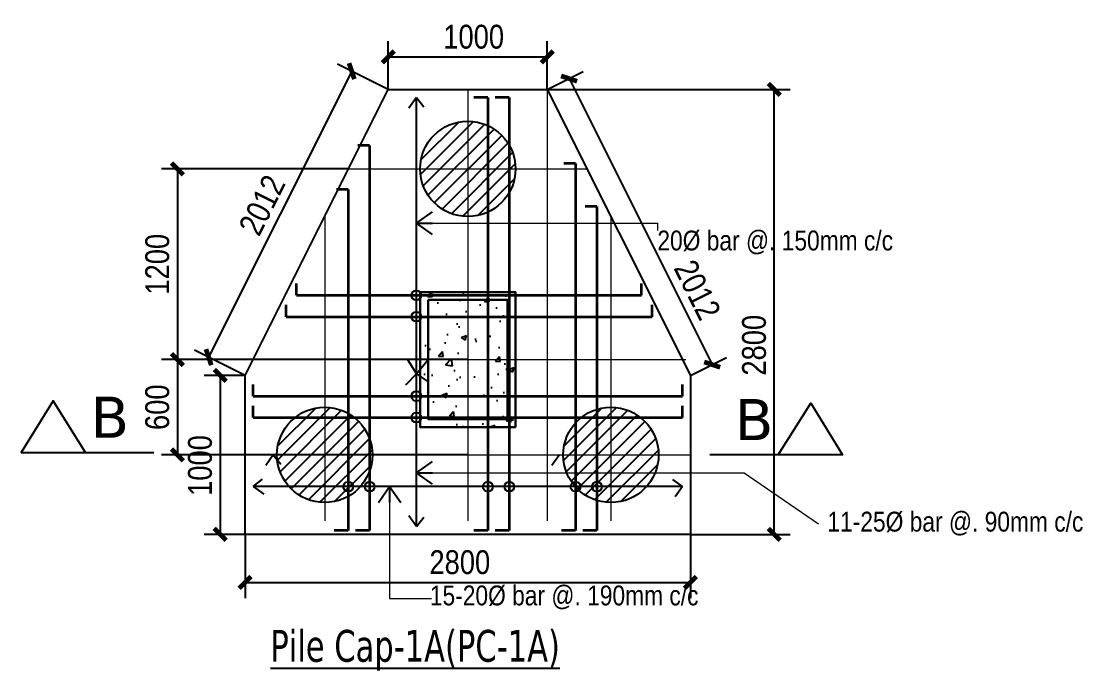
# Model space of a CAD drawing. Header units: millimetres. Extents: x 6239764 to 13047540, y 367704 to 979893.
# Drawn here: x 6266777 to 6273453, y 469431 to 473519 of the extents above; entities that cross this region are included whole.
import ezdxf

# ---------------------------------------------------------------- set-up
doc = ezdxf.new("R2010")
doc.units = ezdxf.units.MM
doc.header["$LTSCALE"] = 300
doc.linetypes.add('CENTER', pattern=[2, 1.25, -0.25, 0.25, -0.25])
doc.linetypes.add('DASHDOTX2', pattern=[2, 1, -0.5, 0, -0.5])
for name, color, linetype, lineweight in [('C.Line', 8, 'DASHDOTX2', 13), ('LINE-3', 7, 'Continuous', 15), ('ROD', 10, 'Continuous', 35)]:
    doc.layers.add(name, color=color, linetype=linetype, lineweight=lineweight)
doc.layers.add('COLUMN', color=9, linetype='Continuous')
doc.layers.add('DIM', color=4, linetype='Continuous')
doc.styles.add('AFTXT', font='')
doc.styles.add('NARROW', font='ARIALN.TTF')
doc.styles.add('ROMANS', font='ROMANS.SHX', dxfattribs={"width": 0.8})
doc.styles.get("Standard").update_dxf_attribs({"font": 'txt8.shx', "width": 0.7, "bigfont": 'hztxt_ii.shx'})
doc.styles.add('ver', font='verdana.ttf')
doc.styles.get('AFTXT').set_extended_font_data('Romans.shx')
doc.dimstyles.new('DIM', dxfattribs={"dimtxt": 7, "dimasz": 3, "dimexe": 3, "dimexo": 3, "dimgap": 0.09, "dimtad": 0, "dimdec": 1, "dimzin": 0, "dimdsep": 46, "dimlunit": 4, "dimtxsty": 'ROMANS', "dimblk": 'ARCHTICK', "dimcen": 0.09, "dimdle": 1, "dimse1": 1, "dimse2": 1, "dimclrd": 7, "dimclre": 7, "dimclrt": 5, "dimazin": 0, "dimtfac": 1, "dimtdec": 1, "dimtofl": 0, "dimtmove": 0, "dimatfit": 3, "dimldrblk": 'OPEN90', "dimfxl": 1, "dimfrac": 2, "dimtolj": 1, "dimtzin": 0, "dimlwd": -1, "dimlwe": -1, "dimarcsym": 0})
doc.dimstyles.new('IED-2', dxfattribs={"dimscale": 50, "dimtxt": 3, "dimasz": 0.5, "dimexe": 2, "dimexo": 0, "dimgap": 2.5, "dimtad": 1, "dimdec": 0, "dimzin": 0, "dimdsep": 46, "dimtxsty": 'AFTXT', "dimblk": '_DOT7', "dimcen": 0.09, "dimclre": 7, "dimclrt": 3, "dimadec": 0, "dimazin": 0, "dimtfac": 1, "dimtdec": 0, "dimtix": 1, "dimtmove": 0, "dimatfit": 3, "dimldrblk": '_DOT7', "dimfxl": 1, "dimtolj": 1, "dimtzin": 0, "dimarcsym": 0})

# ---------------------------------------------------------------- blocks, each defined once
blk = doc.blocks.new('_ArchTick')
at = {"color": 0, "linetype": 'ByBlock', "const_width": 0.4}
blk.add_lwpolyline([(-0.5, -0.5), (0.5, 0.5)], dxfattribs=at)
blk = doc.blocks.new('*D597')
at = {"color": 7, "lineweight": -2, "transparency": 16777216}
for p, q in [((6269085.3, 473089.6), (6269085.3, 473393.9)), ((6270085.3, 473089.6), (6270085.3, 473393.9))]:
    blk.add_line(p, q, dxfattribs=at)
at = {"color": 0, "lineweight": -2, "transparency": 16777216}
blk.add_line((6269085.3, 473293.9), (6270085.3, 473293.9), dxfattribs=at)
at = {"layer": 'Defpoints', "color": 0, "transparency": 16777216}
for p in [(6270085.3, 473293.9), (6269085.3, 473089.6, 3), (6270085.3, 473089.6, 3)]:
    blk.add_point(p, dxfattribs=at)
at = {"color": 0, "lineweight": -2, "transparency": 16777216, "xscale": 75, "yscale": 75, "zscale": 75, "rotation": 180}
blk.add_blockref('_ArchTick', (6269085.3, 473293.9), dxfattribs=at)
at = {"color": 0, "lineweight": -2, "transparency": 16777216, "xscale": 75, "yscale": 75, "zscale": 75}
blk.add_blockref('_ArchTick', (6270085.3, 473293.9), dxfattribs=at)
at = {"color": 3, "transparency": 16777216, "insert": (6269622.3, 473420.4), "char_height": 150, "attachment_point": 5, "style": 'NARROW'}
blk.add_mtext('\\A1;1000', dxfattribs=at)
blk = doc.blocks.new('_DOT7')
at = {"color": 7, "linetype": 'Continuous'}
blk.add_line((-0.5, 0), (-1, 0), dxfattribs=at)
at = {"color": 7, "linetype": 'Continuous', "const_width": 0.5}
blk.add_lwpolyline([(-0.25, 0, 1), (0.25, 0, 1), (-0.25, 0, 1)], format="xyb", dxfattribs=at)
blk = doc.blocks.new('*D598')
at = {"color": 7, "lineweight": -2, "transparency": 16777216}
for p, q in [((6270085.3, 473089.6), (6270311.7, 473202.7)), ((6270985.3, 471289.6), (6271211.7, 471402.7))]:
    blk.add_line(p, q, dxfattribs=at)
at = {"color": 0, "lineweight": -2, "transparency": 16777216}
blk.add_line((6270222.2, 473158), (6271122.2, 471358), dxfattribs=at)
at = {"layer": 'Defpoints', "color": 0, "transparency": 16777216}
for p in [(6270085.3, 473089.6, 3), (6271122.2, 471358), (6270985.3, 471289.6, 3)]:
    blk.add_point(p, dxfattribs=at)
at = {"color": 0, "lineweight": -2, "transparency": 16777216, "xscale": 75, "yscale": 75, "zscale": 75}
for p, rotation in [((6270222.2, 473158), 116.5650512800044), ((6271122.2, 471358), 296.5650512800044)]:
    blk.add_blockref('_ArchTick', p, dxfattribs=dict(at, rotation=rotation))
at = {"color": 3, "transparency": 16777216, "insert": (6271028.9, 471827.7), "char_height": 150, "attachment_point": 5, "rotation": 296.56505, "style": 'NARROW'}
blk.add_mtext('\\A1;2012', dxfattribs=at)
blk = doc.blocks.new('*D599')
at = {"color": 7, "lineweight": -2, "transparency": 16777216}
for p, q in [((6268185.3, 471289.6), (6267928.4, 471289.6)), ((6268185.3, 470289.6), (6267928.4, 470289.6))]:
    blk.add_line(p, q, dxfattribs=at)
at = {"color": 0, "lineweight": -2, "transparency": 16777216}
blk.add_line((6268028.4, 471289.6), (6268028.4, 470289.6), dxfattribs=at)
at = {"layer": 'Defpoints', "color": 0, "transparency": 16777216}
for p in [(6268185.3, 471289.6, 0), (6268028.4, 470289.6), (6268185.3, 470289.6, 3)]:
    blk.add_point(p, dxfattribs=at)
at = {"color": 0, "lineweight": -2, "transparency": 16777216, "xscale": 75, "yscale": 75, "zscale": 75}
for p, rotation in [((6268028.4, 471289.6), 90), ((6268028.4, 470289.6), 270)]:
    blk.add_blockref('_ArchTick', p, dxfattribs=dict(at, rotation=rotation))
at = {"color": 3, "transparency": 16777216, "insert": (6267901.8, 470722.9), "char_height": 150, "attachment_point": 5, "rotation": 90, "style": 'NARROW'}
blk.add_mtext('\\A1;1000', dxfattribs=at)
blk = doc.blocks.new('*D600')
at = {"color": 7, "lineweight": -2, "transparency": 16777216}
for p, q in [((6268185.3, 470289.6), (6268185.3, 469887)), ((6270985.3, 470289.6), (6270985.3, 469887))]:
    blk.add_line(p, q, dxfattribs=at)
at = {"color": 0, "lineweight": -2, "transparency": 16777216}
blk.add_line((6268185.3, 469987), (6270985.3, 469987), dxfattribs=at)
at = {"layer": 'Defpoints', "color": 0, "transparency": 16777216}
for p in [(6268185.3, 470289.6), (6270985.3, 470289.6), (6270985.3, 469987)]:
    blk.add_point(p, dxfattribs=at)
at = {"color": 0, "lineweight": -2, "transparency": 16777216, "xscale": 75, "yscale": 75, "zscale": 75, "rotation": 180}
blk.add_blockref('_ArchTick', (6268185.3, 469987), dxfattribs=at)
at = {"color": 0, "lineweight": -2, "transparency": 16777216, "xscale": 75, "yscale": 75, "zscale": 75}
blk.add_blockref('_ArchTick', (6270985.3, 469987), dxfattribs=at)
at = {"color": 3, "transparency": 16777216, "insert": (6269535.1, 470113.6), "char_height": 150, "attachment_point": 5, "style": 'NARROW'}
blk.add_mtext('\\A1;2800', dxfattribs=at)
blk = doc.blocks.new('*D601')
at = {"color": 7, "lineweight": -2, "transparency": 16777216}
for p, q in [((6270085.3, 473089.6), (6271612.6, 473089.6)), ((6270985.3, 470289.6), (6271612.6, 470289.6))]:
    blk.add_line(p, q, dxfattribs=at)
at = {"color": 0, "lineweight": -2, "transparency": 16777216}
blk.add_line((6271512.6, 470289.6), (6271512.6, 473089.6), dxfattribs=at)
at = {"layer": 'Defpoints', "color": 0, "transparency": 16777216}
for p in [(6270085.3, 473089.6, 3), (6271512.6, 473089.6), (6270985.3, 470289.6, 3)]:
    blk.add_point(p, dxfattribs=at)
at = {"color": 0, "lineweight": -2, "transparency": 16777216, "xscale": 75, "yscale": 75, "zscale": 75}
for p, rotation in [((6271512.6, 473089.6), 90), ((6271512.6, 470289.6), 270)]:
    blk.add_blockref('_ArchTick', p, dxfattribs=dict(at, rotation=rotation))
at = {"color": 3, "transparency": 16777216, "insert": (6271386, 471479.7), "char_height": 150, "attachment_point": 5, "rotation": 90, "style": 'NARROW'}
blk.add_mtext('\\A1;2800', dxfattribs=at)
blk = doc.blocks.new('*D606')
at = {"color": 7, "lineweight": -2, "transparency": 16777216}
for p, q in [((6269085.3, 473089.6), (6268765.9, 473249.3)), ((6268185.3, 471289.6), (6267865.9, 471449.3))]:
    blk.add_line(p, q, dxfattribs=at)
at = {"color": 0, "lineweight": -2, "transparency": 16777216}
blk.add_line((6268855.3, 473204.6), (6267955.3, 471404.6), dxfattribs=at)
at = {"layer": 'Defpoints', "color": 0, "transparency": 16777216}
for p in [(6269085.3, 473089.6, 3), (6267955.3, 471404.6), (6268185.3, 471289.6)]:
    blk.add_point(p, dxfattribs=at)
at = {"color": 0, "lineweight": -2, "transparency": 16777216, "xscale": 75, "yscale": 75, "zscale": 75}
for p, rotation in [((6268855.3, 473204.6), 63.43494894285276), ((6267955.3, 471404.6), 243.4349489428528)]:
    blk.add_blockref('_ArchTick', p, dxfattribs=dict(at, rotation=rotation))
at = {"color": 3, "transparency": 16777216, "insert": (6268292.1, 472361.2), "char_height": 150, "attachment_point": 5, "rotation": 63.43495, "style": 'NARROW'}
blk.add_mtext('\\A1;2012', dxfattribs=at)
blk = doc.blocks.new('*D607')
at = {"color": 7, "lineweight": -2, "transparency": 16777216}
for p, q in [((6268835.3, 472589.6), (6267659.7, 472589.6)), ((6269571.4, 471389.6), (6267659.7, 471389.6))]:
    blk.add_line(p, q, dxfattribs=at)
at = {"color": 0, "lineweight": -2, "transparency": 16777216}
blk.add_line((6267759.7, 472589.6), (6267759.7, 471389.6), dxfattribs=at)
at = {"layer": 'Defpoints', "color": 0, "transparency": 16777216}
for p in [(6268835.3, 472589.6, 0), (6267759.7, 471389.6), (6269571.4, 471389.6, 0)]:
    blk.add_point(p, dxfattribs=at)
at = {"color": 0, "lineweight": -2, "transparency": 16777216, "xscale": 75, "yscale": 75, "zscale": 75}
for p, rotation in [((6267759.7, 472589.6), 90), ((6267759.7, 471389.6), 270)]:
    blk.add_blockref('_ArchTick', p, dxfattribs=dict(at, rotation=rotation))
at = {"color": 3, "transparency": 16777216, "insert": (6267633.1, 471989.6), "char_height": 150, "attachment_point": 5, "rotation": 90, "style": 'NARROW'}
blk.add_mtext('\\A1;1200', dxfattribs=at)
blk = doc.blocks.new('*D608')
at = {"color": 7, "lineweight": -2, "transparency": 16777216}
for p, q in [((6269585.3, 471389.6), (6267659.7, 471389.6)), ((6269585.3, 470789.6), (6267659.7, 470789.6))]:
    blk.add_line(p, q, dxfattribs=at)
at = {"color": 0, "lineweight": -2, "transparency": 16777216}
blk.add_line((6267759.7, 471389.6), (6267759.7, 470789.6), dxfattribs=at)
at = {"layer": 'Defpoints', "color": 0, "transparency": 16777216}
for p in [(6269585.3, 471389.6, 0), (6267759.7, 470789.6), (6269585.3, 470789.6, 0)]:
    blk.add_point(p, dxfattribs=at)
at = {"color": 0, "lineweight": -2, "transparency": 16777216, "xscale": 75, "yscale": 75, "zscale": 75}
for p, rotation in [((6267759.7, 471389.6), 90), ((6267759.7, 470789.6), 270)]:
    blk.add_blockref('_ArchTick', p, dxfattribs=dict(at, rotation=rotation))
at = {"color": 3, "transparency": 16777216, "insert": (6267633.1, 471089.6), "char_height": 150, "attachment_point": 5, "rotation": 90, "style": 'NARROW'}
blk.add_mtext('\\A1;600', dxfattribs=at)

msp = doc.modelspace()

# ---------------------------------------------------------------- hatches: boundary and pattern name
at = {"lineweight": 25}
h = msp.add_hatch(dxfattribs=at)
h.set_pattern_fill('ANSI31', color=9, scale=500)
h.set_pattern_definition([(45, (6092891.714, 781764.29), (-44.194174, 44.194174), [])])
edge = h.paths.add_edge_path()
edge.add_arc((6269585.3, 472589.6), 300, 0, 360)
h = msp.add_hatch(dxfattribs=at)
h.set_pattern_fill('AR-CONC', color=9, scale=50)
h.set_pattern_definition([(50, (6092891.7, 781764.3), (358.6301, -31.37607), [37.5, -412.5]), (355, (6092891.7, 781764.3), (-69.37567, 376.09607), [30, -330]), (100.45144, (6092921.6, 781761.68), (289.25442, 344.72), [31.8701, -350.57106]), (46.1842, (6092891.7, 781864.3), (533.62067, -82.75964), [56.25, -618.75]), (96.63564, (6092936.2, 781857.4), (467.331, 487.0593), [47.8052, -525.8569]), (351.18416, (6092891.7, 781864.3), (467.331, 487.0593), [45, -495]), (21, (6092941.7, 781839.3), (298.45353, -201.30945), [37.5, -412.5]), (326, (6092941.7, 781839.3), (121.65767, 362.57502), [30, -330]), (71.45144, (6092966.6, 781822.5), (420.1112, 161.26558), [31.8701, -350.57106]), (37.5, (6092891.71, 781764.29), (6.079928, 166.446927), [0, -326, 0, -335, 0, -331.25]), (7.5, (6092891.71, 781764.3), (131.53477, 197.20586), [0, -191, 0, -318.5, 0, -126.25]), (327.5, (6092780.21, 781764.29), (266.91122, -11.277436), [0, -125, 0, -390, 0, -517.5]), (317.5, (6092730.21, 781764.3), (291.59308, 50.05249), [0, -162.5, 0, -259, 0, -367.5])])
h.paths.add_polyline_path([(6269285.3, 471814.6), (6269885.3, 471814.6), (6269885.3, 470964.6), (6269285.3, 470964.6)])
h = msp.add_hatch(dxfattribs=at)
h.set_pattern_fill('ANSI31', color=9, scale=500)
h.set_pattern_definition([(45, (6091991.714, 779964.29), (-44.194174, 44.194174), [])])
edge = h.paths.add_edge_path()
edge.add_arc((6268685.3, 470789.6), 300, 0, 360)
h = msp.add_hatch(dxfattribs=at)
h.set_pattern_fill('ANSI31', color=9, scale=500)
h.set_pattern_definition([(45, (6093791.714, 779964.29), (-44.194174, 44.194174), [])])
edge = h.paths.add_edge_path()
edge.add_arc((6270485.3, 470789.6), 300, 0, 360)

# ---------------------------------------------------------------- linework, layer by layer
for p, q in [((6269205.5, 471389.6, 22.6), (6269261.7, 471299.8, 24.6)), ((6269261.7, 471299.8, 24.6), (6269335.3, 471389.6, 22.6)), ((6269261.7, 471299.8, 24.6), (6269192.7, 471227.6, 22.6)), ((6269261.7, 471299.8, 24.6), (6269335.3, 471248.8, 22.6)), ((6270935.3, 470589.8, 22.6), (6270873.7, 470634.8, 22.6)), ((6270935.3, 470589.8, 22.6), (6270882.4, 470589.8, 22.6)), ((6270935.3, 470589.8, 22.6), (6270889.1, 470526.7, 22.6))]:
    msp.add_line(p, q, dxfattribs=at)
at = {"color": 5, "lineweight": 25, "elevation": 25.7}
msp.add_lwpolyline([(6269085.3, 473089.6), (6270085.3, 473089.6), (6270985.3, 471289.6), (6270985.3, 470289.6), (6268185.3, 470289.6), (6268185.3, 471289.6), (6269085.3, 473089.6)], dxfattribs=at)
at = {"lineweight": 25}
for centre in [(6269585.3, 472589.6, 22.6), (6268685.3, 470789.6, 22.6), (6270485.3, 470789.6, 22.6)]:
    msp.add_circle(centre, 300, dxfattribs=at)
at = {"layer": 'C.Line', "color": 3, "linetype": 'CENTER', "lineweight": 18, "ltscale": 15}
for p, q in [((6269585.3, 473089.6, 25.7), (6269585.3, 470374.3, 25.7)), ((6270085.3, 473089.6, 25.7), (6270085.3, 470374.3, 25.7)), ((6268835.3, 472589.6, 22.6), (6270335.3, 472589.6, 22.6)), ((6268685.3, 472289.6, 25.7), (6268685.3, 470374.3, 25.7)), ((6270485.3, 472289.6, 25.7), (6270485.3, 470374.3, 25.7)), ((6268185.3, 471389.6, 22.6), (6270957.5, 471389.6, 22.6)), ((6268185.3, 470789.6, 22.6), (6270985.3, 470789.6, 22.6))]:
    msp.add_line(p, q, dxfattribs=at)
at = {"layer": 'COLUMN', "lineweight": 30, "elevation": 22.6}
for points in [[(6269285.3, 471814.6), (6269885.3, 471814.6), (6269885.3, 470964.6), (6269285.3, 470964.6)], [(6269335.3, 471764.6), (6269835.3, 471764.6), (6269835.3, 471014.6), (6269335.3, 471014.6)]]:
    msp.add_lwpolyline(points, close=True, dxfattribs=at)
at = {"layer": 'DIM'}
for p, q in [((6269261.7, 473039.6, 22.6), (6269214.5, 472972.7, 22.6)), ((6269261.7, 470339.6, 25.7), (6269261.7, 473039.6, 22.6)), ((6269261.7, 473039.6, 22.6), (6269308.8, 472980.9, 22.6)), ((6268361.7, 470789.1, 22.6), (6268314.5, 470722.2, 22.6)), ((6268361.7, 470789.1, 22.6), (6268408.8, 470730.4, 22.6)), ((6270161.7, 470789.1, 22.6), (6270114.5, 470722.2, 22.6)), ((6268235.3, 470589.8, 25.7), (6268294, 470636.8, 25.7)), ((6270935.3, 470589.8, 22.6), (6268235.3, 470589.8, 22.6)), ((6268235.3, 470589.8, 25.7), (6268302.2, 470542.6, 25.7)), ((6269261.7, 470339.6, 25.7), (6269214.5, 470406.5, 25.7)), ((6269261.7, 470339.6, 25.7), (6269308.8, 470398.3, 25.7))]:
    msp.add_line(p, q, dxfattribs=at)
at = {"layer": 'DIM', "ltscale": 3, "elevation": 22.6}
for points in [[(6267181.3, 470804.5), (6266977.5, 471129.4), (6266777, 470804.5), (6267611.2, 470804.5)], [(6271538.1, 470789.6), (6271742, 471114.6), (6271942.5, 470789.6), (6271108.2, 470789.6)]]:
    msp.add_lwpolyline(points, dxfattribs=at)
at = {"layer": 'DIM'}
for centre in [(6269261.7, 471794.2, 25.2), (6269261.7, 471659.5, 25.2), (6269261.7, 471159.3, 25.2), (6269261.7, 471024.7, 25.2), (6268833.5, 470589.8, 25.7), (6268968.1, 470589.8, 25.7), (6269711.6, 470589.8, 43.5), (6269846.3, 470589.8, 43.5), (6270262.7, 470589.8, 23.1), (6270397.4, 470589.8, 23.1)]:
    msp.add_circle(centre, 31.2, dxfattribs=at)
at = {"layer": 'ROD'}
for p, q in [((6269711.6, 473039.6, 22.6), (6269623.2, 473039.6, 22.6)), ((6269711.6, 473039.6, 22.6), (6269711.6, 470314.4, 22.6)), ((6269846.3, 473039.6, 22.6), (6269757.8, 473039.6, 22.6)), ((6269846.3, 473039.6, 22.6), (6269846.3, 470314.4, 22.6)), ((6268968.1, 472735.8, 25.7), (6268894.3, 472735.8, 25.7)), ((6268968.1, 472735.8, 26.7), (6268968.1, 470314.4, 22.6)), ((6270262.7, 472622.9, 25.7), (6270188.9, 472622.9, 25.7)), ((6270262.7, 472622.9, 26.5), (6270262.7, 470314.4, 22.6)), ((6268833.5, 472460, 25.7), (6268759.7, 472460, 25.7)), ((6268833.5, 472460, 26.7), (6268833.5, 470314.4, 22.6)), ((6270397.4, 472353.6, 25.7), (6270323.6, 472353.6, 25.7)), ((6270397.4, 472353.6, 26.5), (6270397.4, 470314.4, 22.6)), ((6268508.3, 471794.2, 25.7), (6268508.3, 471868, 25.7)), ((6270677.1, 471794.2, 25.7), (6270677.1, 471868, 25.7)), ((6268508.3, 471794.2, 25.7), (6270677.1, 471794.2, 25.7)), ((6268442.5, 471659.5, 25.7), (6268442.5, 471733.4, 25.7)), ((6270744.4, 471659.5, 25.7), (6270744.4, 471733.4, 25.7)), ((6268442.5, 471659.5, 25.7), (6270744.4, 471659.5, 25.7)), ((6268235.3, 471159.3, 25.7), (6268235.3, 471233.1, 25.7)), ((6270935.3, 471159.3, 22.6), (6270935.3, 471233.1, 22.6)), ((6268235.3, 471159.3, 22.6), (6270935.3, 471159.3, 22.6)), ((6268235.3, 471024.7, 25.7), (6268235.3, 471098.5, 25.7)), ((6270935.3, 471024.7, 22.6), (6270935.3, 471098.5, 22.6)), ((6268235.3, 471024.7, 22.6), (6270935.3, 471024.7, 22.6)), ((6268833.5, 470314.4, 22.6), (6268745, 470314.4, 22.6)), ((6268968.1, 470314.4, 22.6), (6268879.7, 470314.4, 22.6)), ((6269711.6, 470314.4, 22.6), (6269623.2, 470314.4, 22.6)), ((6269846.3, 470314.4, 22.6), (6269757.8, 470314.4, 22.6)), ((6270262.7, 470314.4, 22.6), (6270174.2, 470314.4, 22.6)), ((6270397.4, 470314.4, 22.6), (6270308.9, 470314.4, 22.6))]:
    msp.add_line(p, q, dxfattribs=at)

# ---------------------------------------------------------------- texts
at = {"ltscale": 1500}
for s, insert, char_height, width, attachment_point, style in [('20%%C bar @. 150mm c/c ', (6270777.5, 472201.4, 22.6), 125, 1993.186, 1, 'NARROW'), ('B', (6267212.2, 471155.9, 22.6), 258.5, 337.096, 1, 'ver'), ('B', (6271507.2, 471141.1, 22.6), 258.5, 337.096, 3, 'ver'), ('11-25%%C bar @. 90mm c/c ', (6271846.8, 470432, 24.4), 125, 1993.186, 1, 'NARROW'), ('15-20%%C bar @. 190mm c/c ', (6269346.7, 469967.6, 22.6), 125, 1993.186, 1, 'NARROW')]:
    msp.add_mtext(s, dxfattribs=dict(at, insert=insert, char_height=char_height, width=width, attachment_point=attachment_point, style=style))
at = {"layer": 'DIM', "insert": (6268343.9, 469688.1, 22.6), "char_height": 200, "width": 4245.844, "attachment_point": 1}
msp.add_mtext('{\\fVerdana|b0|i0|c0|p34;\\LPile Cap-1A(PC-1A) }', dxfattribs=at)

# ---------------------------------------------------------------- dimensions: what is measured, and where the dimension line sits
for base, p1, p2, picture, middle in [((6270085.3, 473293.9, 22.6), (6269085.3, 473089.6, 25.7), (6270085.3, 473089.6, 25.7), '*D597', (6269622.3, 473293.9, 22.6)), ((6270985.3, 469987, 22.6), (6268185.3, 470289.6, 22.6), (6270985.3, 470289.6, 22.6), '*D600', (6269535.1, 469987, 22.6))]:
    dim = msp.add_linear_dim(base=base, p1=p1, p2=p2, dimstyle='IED-2', override={"dimasz": 1.5, "dimgap": 1, "dimtxsty": 'NARROW', "dimblk1": 'ArchTick', "dimblk2": 'ArchTick', "dimsah": 1})
    dim.commit()
    dim.dimension.update_dxf_attribs({"geometry": picture, "text_midpoint": middle, "dimtype": 160})
dim = msp.add_aligned_dim(p1=(6269085.3, 473089.6, 25.7), p2=(6268185.3, 471289.6, 22.6), distance=-257.1, dimstyle='IED-2', override={"dimasz": 1.5, "dimgap": 1, "dimtxsty": 'NARROW', "dimblk1": 'ArchTick', "dimblk2": 'ArchTick', "dimsah": 1})
dim.commit()
dim.dimension.update_dxf_attribs({"geometry": '*D606', "text_midpoint": (6268292.1, 472361.2, 22.6)})
for base, p1, p2, angle, picture, middle, dimtype in [((6271122.2, 471358, 22.6), (6270085.3, 473089.6, 25.7), (6270985.3, 471289.6, 25.7), 296.56505, '*D598', (6270915.7, 471771.1, 22.6), 161), ((6271512.6, 473089.6, 22.6), (6270985.3, 470289.6, 25.7), (6270085.3, 473089.6, 25.7), 90, '*D601', (6271512.6, 471479.7, 22.6), 160), ((6268028.4, 470289.6, 22.6), (6268185.3, 471289.6, 22.6), (6268185.3, 470289.6, 25.7), 270, '*D599', (6268028.4, 470722.9, 22.6), 161)]:
    dim = msp.add_linear_dim(base=base, p1=p1, p2=p2, angle=angle, dimstyle='IED-2', override={"dimasz": 1.5, "dimgap": 1, "dimtxsty": 'NARROW', "dimblk1": 'ArchTick', "dimblk2": 'ArchTick', "dimsah": 1})
    dim.commit()
    dim.dimension.update_dxf_attribs({"geometry": picture, "text_midpoint": middle, "dimtype": dimtype})
for base, p1, p2, picture, middle in [((6267759.7, 471389.6, 22.6), (6268835.3, 472589.6, 22.6), (6269571.4, 471389.6, 22.6), '*D607', (6267633.1, 471989.6, 22.6)), ((6267759.7, 470789.6, 22.6), (6269585.3, 471389.6, 22.6), (6269585.3, 470789.6, 22.6), '*D608', (6267633.1, 471089.6, 22.6))]:
    dim = msp.add_linear_dim(base=base, p1=p1, p2=p2, angle=90, dimstyle='IED-2', override={"dimasz": 1.5, "dimgap": 1, "dimtxsty": 'NARROW', "dimblk1": 'ArchTick', "dimblk2": 'ArchTick', "dimsah": 1})
    dim.commit()
    dim.dimension.update_dxf_attribs({"geometry": picture, "text_midpoint": middle})

# ---------------------------------------------------------------- leaders
at = {"layer": 'LINE-3'}
for points in [[(6269262.9, 472247.7, 43.5), (6270777.5, 472247.7, 43.5), (6270777.5, 472201.4, 43.5)], [(6269262.9, 470676.6, 45.3), (6271323.4, 470676.6, 45.3), (6271790.8, 470356.3, 45.3)], [(6269093.8, 470590.4, 43.5), (6269093.8, 469886.5, 43.5), (6269357.3, 469886.5, 43.5)]]:
    msp.add_leader(points, dimstyle='DIM', override={"dimasz": 100, "dimgap": 2, "dimtad": 0, "dimfxl": 2}, dxfattribs=at)

doc.saveas('drawing.dxf')
